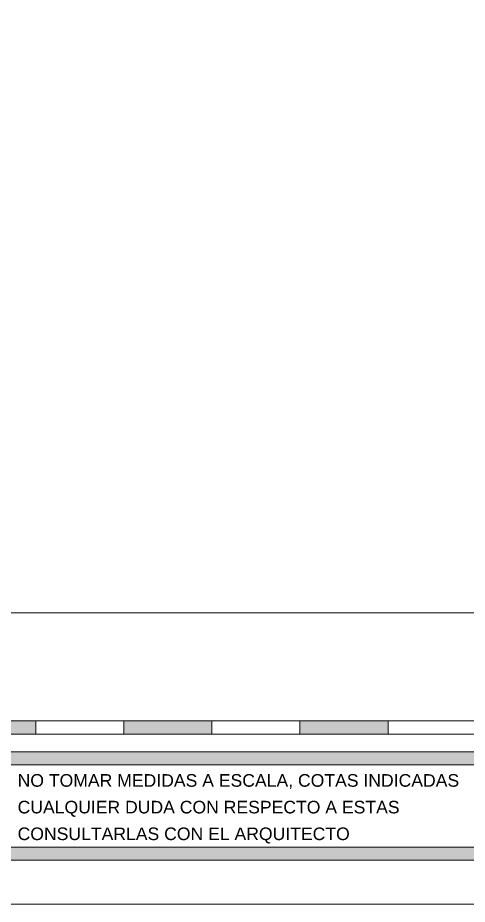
# Model space of a CAD drawing. Header units: millimetres. Extents: x 1010 to 1494, y -119 to 564.
# Drawn here: x 1150.6 to 1179.2, y 401.2 to 457.5 of the extents above; entities that cross this region are included whole.
import ezdxf

# ---------------------------------------------------------------- set-up
doc = ezdxf.new("R2010")
doc.units = ezdxf.units.MM
for name, color, linetype, lineweight in [('10', 7, 'Continuous', 9), ('20', 6, 'Continuous', 9), ('80', 1, 'Continuous', 9)]:
    doc.layers.add(name, color=color, linetype=linetype, lineweight=lineweight)
doc.styles.add('SWISS', font='swiss.ttf')

msp = doc.modelspace()

# ---------------------------------------------------------------- hatches: boundary and pattern name
at = {"layer": '20'}
h = msp.add_hatch(color=256, dxfattribs=at)
h.paths.add_polyline_path([(1095.72645, 412.8122), (1090.12645, 412.8122), (1090.12645, 411.9722), (1095.72645, 411.9722)])
h.paths.add_polyline_path([(1106.92645, 412.8122), (1101.32645, 412.8122), (1101.32645, 411.9722), (1106.92645, 411.9722)])
h.paths.add_polyline_path([(1118.12645, 412.8122), (1112.52645, 412.8122), (1112.52645, 411.9722), (1118.12645, 411.9722)])
h.paths.add_polyline_path([(1129.32645, 412.8122), (1123.72645, 412.8122), (1123.72645, 411.9722), (1129.32645, 411.9722)])
h.paths.add_polyline_path([(1140.52645, 412.8122), (1134.92645, 412.8122), (1134.92645, 411.9722), (1140.52645, 411.9722)])
h.paths.add_polyline_path([(1151.72645, 412.8122), (1146.12645, 412.8122), (1146.12645, 411.9722), (1151.72645, 411.9722)])
h.paths.add_polyline_path([(1162.92645, 412.8122), (1157.32645, 412.8122), (1157.32645, 411.9722), (1162.92645, 411.9722)])
h = msp.add_hatch(color=256, dxfattribs=at)
h.paths.add_polyline_path([(1174.12645, 412.8122), (1168.52645, 412.8122), (1168.52645, 411.9722), (1174.12645, 411.9722)])
h.paths.add_polyline_path([(1185.32645, 412.8122), (1179.72645, 412.8122), (1179.72645, 411.9722), (1185.32645, 411.9722)])
h.paths.add_polyline_path([(1196.52645, 412.8122), (1190.92645, 412.8122), (1190.92645, 411.9722), (1196.52645, 411.9722)])
h.paths.add_polyline_path([(1207.72645, 412.8122), (1202.12645, 412.8122), (1202.12645, 411.9722), (1207.72645, 411.9722)])
h.paths.add_polyline_path([(1218.92645, 412.8122), (1213.32645, 412.8122), (1213.32645, 411.9722), (1218.92645, 411.9722)])
h = msp.add_hatch(color=256, dxfattribs=at)
h.paths.add_polyline_path([(1185.19541, 410.8522), (1103.37045, 410.8522), (1103.37045, 410.0122), (1185.19541, 410.0122)])
h.paths.add_polyline_path([(1185.19541, 404.793), (1103.37045, 404.793), (1103.37045, 403.953), (1185.19541, 403.953)])

# ---------------------------------------------------------------- linework, layer by layer
at = {"layer": '10'}
for p, q in [((1219.76645, 412.8122), (1032.72645, 412.8122)), ((1151.72645, 412.8122), (1151.72645, 411.9722)), ((1157.32645, 412.8122), (1157.32645, 411.9722)), ((1162.92645, 412.8122), (1162.92645, 411.9722)), ((1168.52645, 412.8122), (1168.52645, 411.9722)), ((1174.12645, 412.8122), (1174.12645, 411.9722)), ((1219.76645, 411.9722), (1033.28645, 411.9722))]:
    msp.add_line(p, q, dxfattribs=at)
msp.add_lwpolyline([(1026.56645, 401.153), (1222.56645, 401.153), (1222.56645, 541.153), (1026.56645, 541.153)], close=True, dxfattribs=at)
at = {"layer": '20'}
for p, q in [((1219.76645, 410.8522), (1033.28645, 410.8522)), ((1218.92645, 410.0122), (1034.12645, 410.0122)), ((1034.12645, 404.793), (1218.92645, 404.793)), ((1033.28645, 403.953), (1219.76645, 403.953))]:
    msp.add_line(p, q, dxfattribs=at)
at = {"layer": '20', "color": 7, "lineweight": 0}
msp.add_line((1026.56645, 401.153), (1222.56645, 401.153), dxfattribs=at)
at = {"layer": '80'}
msp.add_lwpolyline([(1036.58074, 533.54219), (1186.81667, 533.54219), (1186.81667, 419.68335), (1036.58074, 419.68335)], close=True, dxfattribs=at)

# ---------------------------------------------------------------- texts
at = {"layer": '10', "style": 'SWISS'}
for s, p in [('NO TOMAR MEDIDAS A ESCALA, COTAS INDICADAS', (1150.57439, 408.62726)), ('CUALQUIER DUDA CON RESPECTO A ESTAS', (1150.57439, 406.93038)), ('CONSULTARLAS CON EL ARQUITECTO', (1150.57439, 405.23351))]:
    msp.add_text(s, height=0.800152, dxfattribs=at).set_placement(p)

doc.saveas('drawing.dxf')
